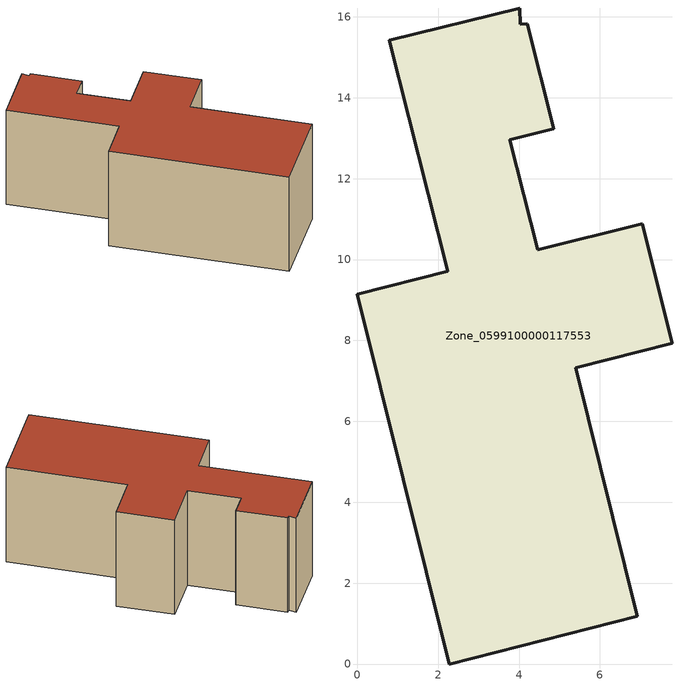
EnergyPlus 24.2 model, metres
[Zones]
Zone_0599100000117553
 floor ground (C_G): 4.02,16.22 4.03,15.82 4.2,15.83 4.86,13.23 3.77,12.96 4.46,10.24 7.05,10.89 7.79,7.93 5.41,7.32 6.93,1.18 2.28,0 0,9.14 2.24,9.71 0.79,15.42 z0
 wall outside (C_F): 2.28,0 6.93,1.18 5.41,7.32 7.79,7.93 7.05,10.89 4.46,10.24 3.77,12.96 4.86,13.23 4.2,15.83 4.03,15.82 4.02,16.22 0.79,15.42 2.24,9.71 0,9.14 2.28,0 z0:5.81
 roof outside (C_R): 4.03,15.82 4.02,16.22 0.79,15.42 2.24,9.71 0,9.14 2.28,0 6.93,1.18 5.41,7.32 7.79,7.93 7.05,10.89 4.46,10.24 3.77,12.96 4.86,13.23 4.2,15.83 z5.81
[BUILDING]
Pand.0599100000117553: North Axis=0; Terrain=City; Loads Convergence Tolerance Value=0.04; Temperature Convergence Tolerance Value=0.4; Solar Distribution=FullExterior; Maximum Number of Warmup Days=25; Minimum Number of Warmup Days=1
[Site:Location]
Rotterdam.The.Hague.AP_ZH_NLD Design_Conditions: Latitude=51.96; Longitude=4.45; Time Zone=1; Elevation=-4.5
[SITE:GROUNDTEMPERATURE:BUILDINGSURFACE]
18, 18, 18, 18, 18, 18, 18, 18, 18, 18, 18, 18
[MATERIAL] Thermal Absorptance=0.9; Solar Absorptance=0.7; Visible Absorptance=0.7
Name | Roughness | Thickness | Conductivity | Density | Specific Heat
G.TI.1965-1974 | MediumSmooth | 0.15 | 0.882353 | 540 | 1210
F.TI.1965-1974 | Rough | 0.3 | 0.697674 | 1920 | 840
R.TI.1965-1974 | MediumRough | 0.2 | 0.232558 | 1500 | 1000
[CONSTRUCTION]
C_G: G.TI.1965-1974
C_F: F.TI.1965-1974
C_R: R.TI.1965-1974
[ZONE]
Zone_0599100000117553: Type=1; Multiplier=1; Ceiling Height=Autocalculate; Volume=Autocalculate; Floor Area=autocalculate; Part of Total Floor Area=Yes
[ZONEINFILTRATION:DESIGNFLOWRATE]
Infil_Zone_0599100000117553: Zone or ZoneList or Space or SpaceList=Zone_0599100000117553; Schedule=AlwaysOn; Design Flow Rate Calculation Method=Flow/Area; Flow Rate per Floor Area=0.003; Constant Term Coefficient=1; Temperature Term Coefficient=0; Velocity Term Coefficient=0; Velocity Squared Term Coefficient=0
[HVACTEMPLATE:ZONE:IDEALLOADSAIRSYSTEM]
Zone_0599100000117553: Maximum Heating Supply Air Temperature=50; Minimum Cooling Supply Air Temperature=13; Maximum Heating Supply Air Humidity Ratio=0.0156; Minimum Cooling Supply Air Humidity Ratio=0.0077; Heating Limit=NoLimit; Cooling Limit=NoLimit; Dehumidification Control Type=ConstantSensibleHeatRatio; Cooling Sensible Heat Ratio=0.7; Dehumidification Setpoint=60; Humidification Control Type=None; Humidification Setpoint=30; Outdoor Air Method=None; Outdoor Air Flow Rate per Person=0.00944; Outdoor Air Flow Rate per Zone Floor Area=0; Outdoor Air Flow Rate per Zone=0; Demand Controlled Ventilation Type=None; Outdoor Air Economizer Type=NoEconomizer; Heat Recovery Type=None; Sensible Heat Recovery Effectiveness=0.7; Latent Heat Recovery Effectiveness=0.65
[ZONECONTROL:THERMOSTAT]
ThermostatControl_Zone_0599100000117553: Zone or ZoneList=Zone_0599100000117553; Control Type Schedule=DualSetpointControlType; Control 1=Thermostat_Zone_0599100000117553; Temperature Difference Between Cutout And Setpoint=0
[THERMOSTATSETPOINT:DUALSETPOINT]
Thermostat_Zone_0599100000117553: Heating Setpoint Temperature Schedule=HeatingSetpoint_Zone_0599100000117553; Cooling Setpoint Temperature Schedule=CoolingSetpoint_Zone_0599100000117553
[SCHEDULE:COMPACT]
HeatingSetpoint_Zone_0599100000117553: Through: 12/31, For: AllDays, Until: 24:00, 21
CoolingSetpoint_Zone_0599100000117553: Through: 12/31, For: AllDays, Until: 24:00, 24
DualSetpointControlType: Through: 12/31, For: AllDays, Until: 24:00, 4
AlwaysOn: Through: 12/31, For: AllDays, Until: 24:00, 1
